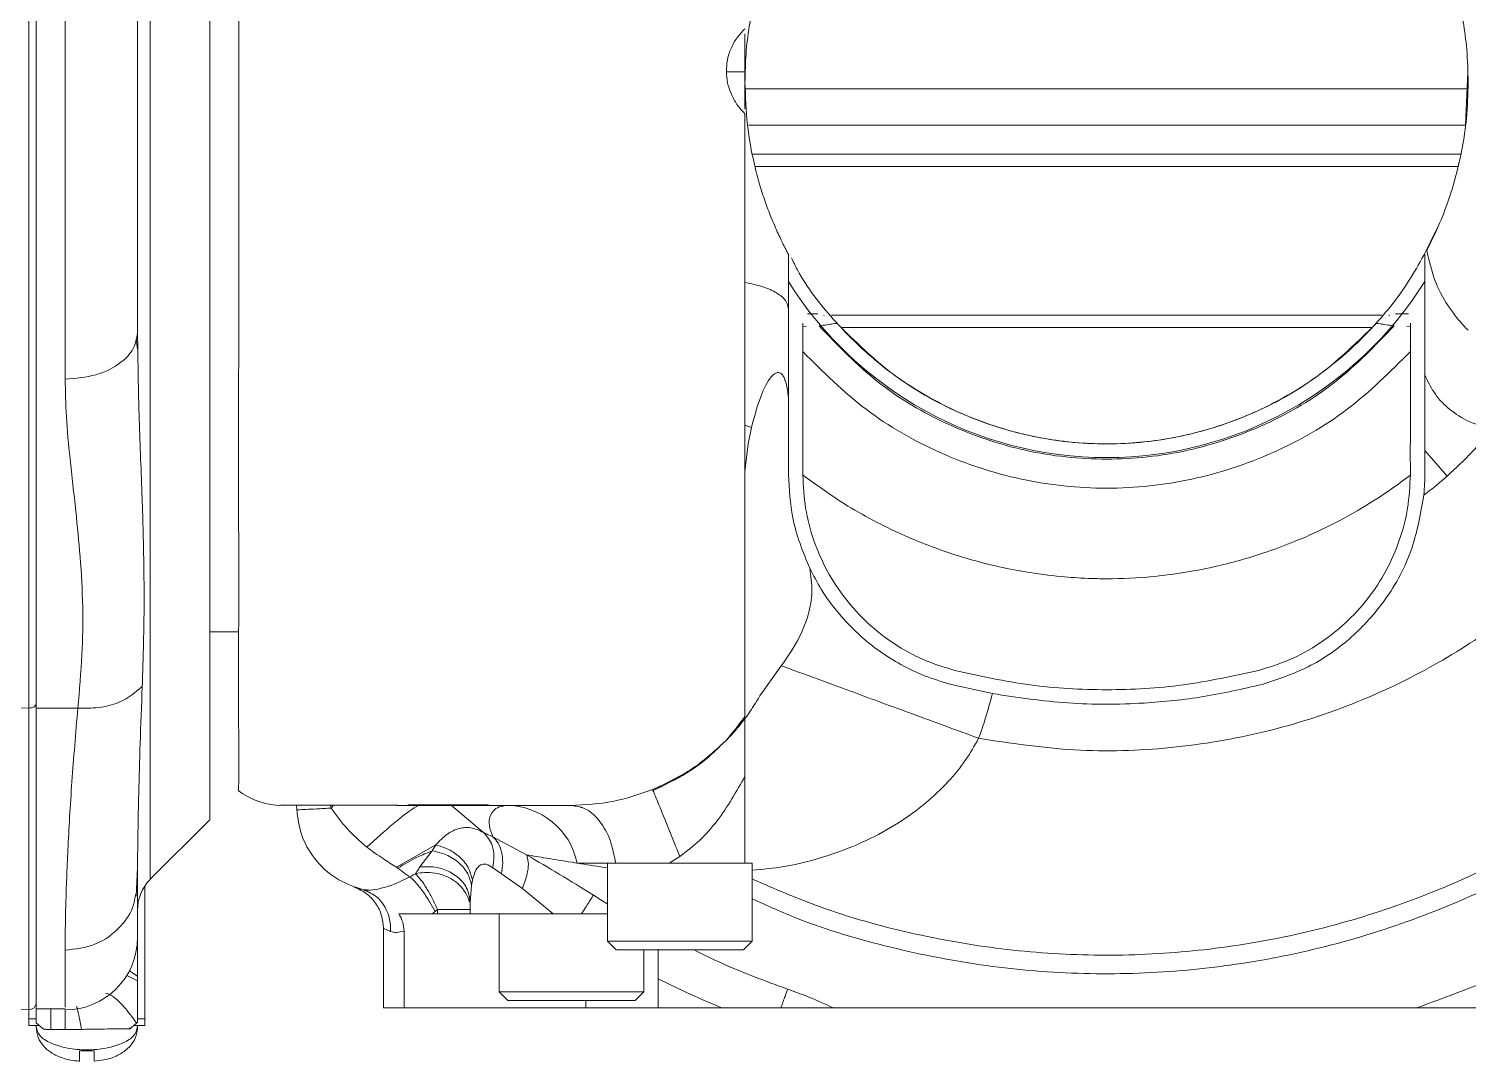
# Model space of a CAD drawing. Header units: millimetres. Extents: x 169 to 14583, y -399 to 10804.
# Drawn here: x 7046.8 to 7146.3, y 5431.8 to 5503.2 of the extents above; entities that cross this region are included whole.
import ezdxf

# ---------------------------------------------------------------- set-up
doc = ezdxf.new("R2010")
doc.units = ezdxf.units.MM
doc.header["$LTSCALE"] = 35

msp = doc.modelspace()

# ---------------------------------------------------------------- linework, layer by layer
at = {"color": 7, "linetype": 'Continuous', "lineweight": 18}
for p, q in [((7047.279, 5456.197), (7047.279, 5595.788)), ((7046.766, 5591.42), (7046.766, 5456.205)), ((7049.279, 5478.955), (7049.279, 5550.721)), ((7061.279, 5509.326), (7061.279, 5489.628)), ((7054.279, 5482.156), (7054.279, 5506.025)), ((7095.007, 5500.21), (7096.279, 5500.21)), ((7146.245, 5500.199), (7146.081, 5496.518)), ((7096.279, 5499.86), (7096.279, 5499.477)), ((7096.324, 5499.018), (7146.193, 5499.018)), ((7096.545, 5496.518), (7146.081, 5496.518)), ((7096.806, 5494.518), (7145.751, 5494.518)), ((7097.013, 5493.668), (7145.586, 5493.668)), ((7145.638, 5493.904), (7145.593, 5493.661)), ((7143.279, 5487.603), (7143.279, 5479.251)), ((7099.279, 5483.838), (7099.279, 5477.725)), ((7101.052, 5483.477), (7101.021, 5483.477)), ((7101.76, 5483.355), (7101.7, 5483.373)), ((7102.253, 5483.368), (7140.304, 5483.368)), ((7140.856, 5483.372), (7140.795, 5483.354)), ((7100.279, 5482.83), (7100.279, 5482.598)), ((7100.279, 5482.598), (7100.522, 5482.606)), ((7100.279, 5482.598), (7100.279, 5480.858)), ((7102.567, 5482.8), (7102.645, 5482.81)), ((7102.991, 5482.518), (7139.59, 5482.518)), ((7139.913, 5482.81), (7139.99, 5482.8)), ((7142.036, 5482.606), (7142.279, 5482.598)), ((7142.279, 5482.598), (7142.279, 5482.83)), ((7142.279, 5480.858), (7142.279, 5482.598)), ((7054.275, 5481.026), (7054.197, 5481.708)), ((7054.301, 5481.025), (7054.279, 5482.156)), ((7143.279, 5479.251), (7143.279, 5474.019)), ((7099.279, 5477.725), (7099.279, 5472.366)), ((7096.498, 5474.485), (7096.723, 5475.609)), ((7096.279, 5472.54), (7096.498, 5474.485)), ((7144.817, 5472.239), (7143.279, 5474.019)), ((7059.279, 5461.477), (7061.279, 5461.477)), ((7098.792, 5459.136), (7097.309, 5457.046)), ((7110.529, 5457.843), (7113.385, 5457.208)), ((7046.766, 5456.205), (7042.148, 5456.283)), ((7047.279, 5456.197), (7050.156, 5456.197)), ((7096.279, 5445.477), (7096.279, 5451.495)), ((7064.159, 5449.484), (7072.184, 5449.484)), ((7065.27, 5449.484), (7065.287, 5449.163)), ((7067.673, 5449.288), (7067.614, 5449.484)), ((7067.822, 5449.484), (7067.673, 5449.288)), ((7072.184, 5449.505), (7072.225, 5449.477)), ((7084.279, 5449.477), (7072.225, 5449.477)), ((7078.209, 5447.609), (7075.981, 5449.48)), ((7084.279, 5449.477), (7085.061, 5449.326)), ((7055.157, 5444.365), (7059.279, 5448.486)), ((7074.897, 5446.743), (7072.187, 5445.203)), ((7074.897, 5446.743), (7074.658, 5446.334)), ((7081.179, 5446.053), (7078.851, 5447.305)), ((7074.658, 5446.334), (7073.806, 5445.218)), ((7091.047, 5445.477), (7091.779, 5445.937)), ((7054.196, 5443.207), (7054.283, 5445.157)), ((7079.437, 5444.739), (7078.839, 5445.151)), ((7079.437, 5444.739), (7080.893, 5443.738)), ((7054.779, 5434.709), (7054.779, 5443.893)), ((7069.64, 5443.711), (7069.279, 5443.82)), ((7070.098, 5443.638), (7069.816, 5443.658)), ((7070.095, 5443.612), (7069.904, 5443.651)), ((7070.079, 5443.624), (7070.207, 5443.523)), ((7077.279, 5442.77), (7077.371, 5443.955)), ((7077.371, 5443.955), (7077.437, 5444.304)), ((7080.893, 5443.738), (7083.014, 5441.977)), ((7077.219, 5443.256), (7077.285, 5443.065)), ((7077.279, 5441.977), (7077.279, 5442.77)), ((7075.029, 5442.281), (7075.029, 5441.977)), ((7084.982, 5441.977), (7083.014, 5441.977)), ((7086.779, 5441.977), (7084.982, 5441.977)), ((7071.279, 5435.477), (7071.279, 5440.992)), ((7072.708, 5435.477), (7072.708, 5440.787)), ((7087.379, 5439.477), (7086.779, 5440.077)), ((7096.779, 5440.077), (7096.178, 5439.477)), ((7053.544, 5437.719), (7054.279, 5437.343)), ((7090.279, 5435.477), (7090.279, 5437.479)), ((7054.279, 5437.343), (7054.279, 5434.478)), ((7054.279, 5437.315), (7054.279, 5437.189)), ((7079.879, 5435.977), (7079.279, 5436.577)), ((7089.279, 5436.577), (7088.678, 5435.977)), ((7047.279, 5435.415), (7049.279, 5435.415)), ((7072.708, 5435.477), (7085.279, 5435.477)), ((7085.279, 5435.477), (7085.279, 5435.977)), ((7090.279, 5435.477), (7094.657, 5435.477)), ((7094.657, 5435.477), (7098.767, 5435.477)), ((7044.616, 5435.402), (7046.766, 5435.345)), ((7046.779, 5435.345), (7046.779, 5434.709)), ((7046.779, 5434.709), (7047.279, 5434.709)), ((7046.779, 5434.709), (7046.779, 5434.262)), ((7047.279, 5434.435), (7047.779, 5434)), ((7054.218, 5434.423), (7053.895, 5434.136)), ((7054.279, 5434.478), (7054.218, 5434.424)), ((7054.779, 5434.709), (7054.279, 5434.709)), ((7054.779, 5434.262), (7054.779, 5434.709)), ((7046.779, 5434.262), (7047.477, 5434.262)), ((7047.279, 5434.155), (7047.279, 5434.26)), ((7049.279, 5433.978), (7048.279, 5433.978)), ((7050.407, 5433.986), (7049.279, 5433.978)), ((7053.779, 5434.032), (7053.679, 5434.032)), ((7053.895, 5434.136), (7053.779, 5434.032)), ((7054.037, 5434.262), (7054.779, 5434.262)), ((7054.279, 5434.262), (7054.279, 5434.155)), ((7050.279, 5432.505), (7051.279, 5432.505))]:
    msp.add_line(p, q, dxfattribs=at)
at = {"color": 7, "linetype": 'Continuous', "lineweight": 18, "flags": 128}
for points in [[(7086.779, 5440.077), (7086.779, 5443.101), (7086.779, 5445.477)], [(7096.779, 5445.477), (7096.779, 5442.453), (7096.779, 5440.077)], [(7079.279, 5436.577), (7079.279, 5439.601), (7079.279, 5441.977)], [(7089.279, 5439.477), (7089.279, 5438.953), (7089.279, 5436.577)]]:
    msp.add_lwpolyline(points, dxfattribs=at)
at = {"color": 7, "linetype": 'Continuous', "lineweight": 18}
for centre, radius, start, end in [((7121.279, 5499.477), 25.95, 212.02778, 327.97222), ((7064.279, 5454.477), 5, 232.52625, 270), ((7079.779, 5444.477), 5, 11.53696, 90), ((7057.279, 5442.234), 3, 135, 180), ((7049.279, 5440.332), 5, 270, 0), ((7046.779, 5435.845), 0.5, 268.5, 0)]:
    msp.add_arc(centre, radius, start, end, dxfattribs=at)
for points, knots in [([(7055.157, 5444.471), (7055.157, 5444.444), (7055.157, 5444.352), (7055.157, 5445.192), (7055.157, 5446.951), (7055.157, 5449.664), (7055.157, 5453.215), (7055.157, 5457.561), (7055.157, 5462.624), (7055.157, 5468.317), (7055.157, 5474.543), (7055.157, 5481.196), (7055.157, 5488.162), (7055.157, 5495.321), (7055.157, 5502.552), (7055.157, 5509.73), (7055.157, 5516.732), (7055.157, 5523.44), (7055.157, 5529.736), (7055.157, 5535.519), (7055.157, 5540.669), (7055.157, 5545.174), (7055.157, 5547.507), (7055.157, 5548.673)], [0, 0, 0, 0, 0.020812, 0.069772, 0.118731, 0.16769, 0.21665, 0.265609, 0.314569, 0.363528, 0.412487, 0.461447, 0.510406, 0.559365, 0.608325, 0.657284, 0.706244, 0.755203, 0.804162, 0.853122, 0.902081, 0.951041, 1, 1, 1, 1]), ([(7059.279, 5448.56), (7059.279, 5448.529), (7059.279, 5448.276), (7059.279, 5449), (7059.279, 5450.805), (7059.279, 5453.931), (7059.279, 5458.145), (7059.279, 5463.386), (7059.279, 5469.513), (7059.279, 5476.379), (7059.279, 5483.813), (7059.279, 5491.633), (7059.279, 5499.646), (7059.279, 5507.654), (7059.279, 5515.462), (7059.279, 5522.875), (7059.279, 5529.717), (7059.279, 5535.794), (7059.279, 5541.056), (7059.279, 5543.682), (7059.279, 5544.994)], [0, 0, 0, 0, 0.007982, 0.066336, 0.12469, 0.183044, 0.241398, 0.299752, 0.358106, 0.41646, 0.474814, 0.533168, 0.591522, 0.649876, 0.70823, 0.766584, 0.824938, 0.883292, 0.941646, 1, 1, 1, 1]), ([(7099.279, 5511.351), (7099.263, 5511.324), (7099.233, 5511.269), (7098.961, 5510.75), (7098.543, 5509.895), (7098.004, 5508.644), (7097.422, 5507.041), (7096.923, 5505.221), (7096.55, 5503.324), (7096.32, 5501.426), (7096.293, 5500.134), (7096.279, 5499.477)], [0, 0, 0, 0, 0.066249, 0.130207, 0.211682, 0.307911, 0.435736, 0.58378, 0.718624, 0.856888, 1, 1, 1, 1]), ([(7143.412, 5511.102), (7143.687, 5510.549), (7144.257, 5509.404), (7144.962, 5507.562), (7145.539, 5505.634), (7145.946, 5503.68), (7146.222, 5501.641), (7146.259, 5500.243), (7146.279, 5499.477)], [0, 0, 0, 0, 0.148001, 0.306546, 0.481711, 0.64623, 0.805998, 1, 1, 1, 1]), ([(7096.279, 5503.181), (7096.082, 5502.982), (7095.712, 5502.61), (7095.291, 5501.838), (7095.028, 5501.032), (7095.003, 5500.48), (7094.991, 5500.21)], [0, 0, 0, 0, 0.3031492, 0.5680464, 0.7891856, 1, 1, 1, 1]), ([(7096.279, 5500.21), (7096.279, 5500.521), (7096.279, 5501.144), (7096.279, 5501.996), (7096.279, 5502.576), (7096.279, 5502.794), (7096.279, 5502.831)], [0, 0, 0, 0, 0.311717, 0.623434, 0.935151, 1, 1, 1, 1]), ([(7094.991, 5500.21), (7095.011, 5499.954), (7095.051, 5499.419), (7095.317, 5498.636), (7095.733, 5497.879), (7096.089, 5497.505), (7096.279, 5497.306)], [0, 0, 0, 0, 0.207809, 0.433405, 0.698674, 1, 1, 1, 1]), ([(7096.279, 5497.656), (7096.279, 5497.661), (7096.279, 5497.85), (7096.279, 5498.401), (7096.279, 5499.26), (7096.279, 5499.894), (7096.279, 5500.21)], [0, 0, 0, 0, 0.010257, 0.340172, 0.670086, 1, 1, 1, 1]), ([(7096.279, 5499.477), (7096.31, 5498.499), (7096.37, 5496.585), (7096.806, 5494.24), (7097.265, 5492.476), (7097.653, 5491.267), (7098.016, 5490.305), (7098.324, 5489.566), (7098.635, 5488.869), (7098.965, 5488.196), (7099.234, 5487.684), (7099.263, 5487.63), (7099.279, 5487.603)], [0, 0, 0, 0, 0.2130523, 0.4167355, 0.5181667, 0.61004, 0.6933619, 0.7436089, 0.789454, 0.8707083, 0.9341961, 1, 1, 1, 1]), ([(7146.279, 5499.477), (7146.255, 5498.641), (7146.211, 5497.123), (7145.91, 5495.085), (7145.504, 5493.205), (7144.962, 5491.393), (7144.257, 5489.552), (7143.685, 5488.402), (7143.412, 5487.852)], [0, 0, 0, 0, 0.211789, 0.384552, 0.518284, 0.692327, 0.852886, 1, 1, 1, 1]), ([(7096.279, 5497.306), (7096.279, 5495.559), (7096.279, 5492.071), (7096.279, 5486.934), (7096.279, 5481.961), (7096.279, 5477.229), (7096.279, 5472.833), (7096.279, 5468.84), (7096.279, 5465.28), (7096.279, 5462.208), (7096.279, 5459.663), (7096.279, 5457.676), (7096.279, 5456.255), (7096.279, 5455.841), (7096.279, 5455.633)], [0, 0, 0, 0, 0.08309, 0.166024, 0.250014, 0.333986, 0.416912, 0.500001, 0.583076, 0.666005, 0.749996, 0.833982, 0.916913, 1, 1, 1, 1]), ([(7061.279, 5489.628), (7061.278, 5487.499), (7061.278, 5483.242), (7061.273, 5476.956), (7061.271, 5472.695), (7061.273, 5470.195), (7061.274, 5469.428), (7061.275, 5468.672), (7061.276, 5467.928), (7061.277, 5467.196), (7061.279, 5466.666), (7061.279, 5466.222), (7061.279, 5465.764), (7061.278, 5464.768), (7061.277, 5463.265), (7061.275, 5461.609), (7061.274, 5460.166), (7061.274, 5459.042), (7061.273, 5457.024), (7061.274, 5455.443), (7061.276, 5454.227), (7061.276, 5453.866), (7061.277, 5453.522), (7061.277, 5453.196), (7061.278, 5452.888), (7061.279, 5452.626), (7061.279, 5452.344), (7061.278, 5451.994), (7061.277, 5451.539), (7061.276, 5451.139), (7061.275, 5450.849), (7061.274, 5450.665), (7061.274, 5450.562), (7061.273, 5450.468), (7061.274, 5450.532), (7061.274, 5450.563)], [0, 0, 0, 0, 0.097976, 0.195945, 0.305651, 0.32003, 0.334408, 0.348787, 0.363166, 0.377545, 0.391925, 0.394965, 0.404463, 0.419883, 0.456872, 0.501281, 0.533236, 0.562141, 0.587998, 0.697703, 0.712083, 0.726462, 0.740842, 0.755222, 0.769601, 0.783981, 0.794171, 0.813907, 0.843188, 0.882012, 0.9097, 0.93527, 0.958723, 0.980059, 1, 1, 1, 1]), ([(7144.254, 5489.634), (7143.644, 5488.377), (7142.422, 5485.854), (7139.803, 5482.531), (7136.708, 5479.65), (7133.155, 5477.349), (7129.274, 5475.662), (7125.161, 5474.665), (7120.941, 5474.358), (7116.73, 5474.779), (7112.644, 5475.886), (7108.813, 5477.678), (7105.314, 5480.069), (7102.331, 5483.05), (7100.366, 5485.518), (7099.625, 5487.064), (7099.491, 5487.343)], [0, 0, 0, 0, 0.07509, 0.150776, 0.226462, 0.302153, 0.377844, 0.453523, 0.529202, 0.604896, 0.680591, 0.75627, 0.83195, 0.907639, 0.983329, 1, 1, 1, 1]), ([(7099.279, 5483.838), (7099.279, 5484.531), (7099.279, 5485.77), (7099.279, 5487.043), (7099.279, 5487.603)], [0, 0, 0, 0, 0.559987, 1, 1, 1, 1]), ([(7143.412, 5487.852), (7143.578, 5487.15), (7143.946, 5485.599), (7144.978, 5483.811), (7146.024, 5482.563), (7146.189, 5482.416), (7146.279, 5482.336)], [0, 0, 0, 0, 0.177638, 0.392714, 0.66933, 1, 1, 1, 1]), ([(7101.31, 5483.464), (7101.21, 5483.464), (7101.065, 5483.464), (7100.704, 5483.464), (7100.591, 5483.464)], [0, 0, 0, 0, 0.686563, 1, 1, 1, 1]), ([(7142.009, 5483.464), (7141.88, 5483.464), (7141.501, 5483.464), (7141.348, 5483.464), (7141.247, 5483.464)], [0, 0, 0, 0, 0.341397, 1, 1, 1, 1]), ([(7142.144, 5483.477), (7141.914, 5483.477), (7141.567, 5483.477), (7141.508, 5483.477), (7141.488, 5483.477)], [0, 0, 0, 0, 0.662947, 1, 1, 1, 1]), ([(7101.399, 5482.633), (7101.776, 5482.688), (7102.41, 5482.78), (7102.522, 5482.794), (7102.567, 5482.8)], [0, 0, 0, 0, 0.594161, 1, 1, 1, 1]), ([(7139.99, 5482.8), (7140.036, 5482.794), (7140.148, 5482.78), (7140.781, 5482.688), (7141.158, 5482.633)], [0, 0, 0, 0, 0.405867, 1, 1, 1, 1]), ([(7049.279, 5478.955), (7050.012, 5479.015), (7051.48, 5479.136), (7053.123, 5479.993), (7054.104, 5481.048), (7054.22, 5481.787), (7054.279, 5482.156)], [0, 0, 0, 0, 0.279619, 0.559238, 0.779619, 1, 1, 1, 1]), ([(7054.608, 5457.696), (7054.654, 5459.087), (7054.746, 5461.819), (7054.735, 5466.301), (7054.6, 5471.173), (7054.378, 5476.111), (7054.324, 5479.521), (7054.301, 5481.025)], [0, 0, 0, 0, 0.2013351, 0.3954257, 0.6015659, 0.8242671, 1, 1, 1, 1]), ([(7100.279, 5480.858), (7100.279, 5480.42), (7100.279, 5479.446), (7100.279, 5477.411), (7100.279, 5474.994), (7100.279, 5473.239), (7100.279, 5472.366)], [0, 0, 0, 0, 0.20453, 0.453985, 0.728536, 1, 1, 1, 1]), ([(7142.279, 5472.366), (7142.277, 5473.239), (7142.275, 5474.216), (7142.283, 5475.917), (7142.277, 5477.5), (7142.279, 5479.446), (7142.279, 5480.42), (7142.279, 5480.858)], [0, 0, 0, 0, 0.271409, 0.303781, 0.546084, 0.795501, 1, 1, 1, 1]), ([(7096.723, 5475.609), (7096.94, 5476.41), (7097.301, 5477.737), (7097.995, 5479.142), (7098.512, 5479.449), (7098.744, 5479.378), (7098.894, 5479.232), (7099.024, 5478.988), (7099.185, 5478.503), (7099.24, 5478.051), (7099.279, 5477.725)], [0, 0, 0, 0, 0.393791, 0.652418, 0.739089, 0.776285, 0.812466, 0.849257, 0.891738, 1, 1, 1, 1]), ([(7147.857, 5475.491), (7147.271, 5475.675), (7146.179, 5476.017), (7144.827, 5476.933), (7143.845, 5478.023), (7143.468, 5478.841), (7143.279, 5479.251)], [0, 0, 0, 0, 0.279904, 0.521097, 0.760416, 1, 1, 1, 1]), ([(7050.156, 5456.197), (7050.265, 5457.437), (7050.471, 5459.77), (7050.531, 5463.267), (7050.346, 5466.574), (7050.009, 5469.994), (7049.63, 5473.223), (7049.342, 5476.263), (7049.299, 5478.094), (7049.279, 5478.955)], [0, 0, 0, 0, 0.1635796, 0.3077055, 0.459955, 0.5990461, 0.75907, 0.8866728, 1, 1, 1, 1]), ([(7096.723, 5475.609), (7096.642, 5475.639), (7096.496, 5475.692), (7096.345, 5475.738), (7096.279, 5475.758)], [0, 0, 0, 0, 0.559988, 1, 1, 1, 1]), ([(7144.817, 5472.239), (7145.414, 5472.788), (7146.51, 5473.796), (7147.436, 5474.961), (7147.857, 5475.491)], [0, 0, 0, 0, 0.545076, 1, 1, 1, 1]), ([(7143.279, 5474.019), (7143.279, 5473.709), (7143.279, 5473.16), (7143.279, 5472.607), (7143.279, 5472.366)], [0, 0, 0, 0, 0.565412, 1, 1, 1, 1]), ([(7099.279, 5472.366), (7099.337, 5471.343), (7099.472, 5468.973), (7100.288, 5467.003), (7100.752, 5465.884)], [0, 0, 0, 0, 0.43163, 1, 1, 1, 1]), ([(7100.279, 5472.366), (7100.279, 5472.358), (7100.279, 5472.344), (7100.279, 5472.33), (7100.279, 5472.324)], [0, 0, 0, 0, 0.559955, 1, 1, 1, 1]), ([(7100.279, 5472.324), (7101.147, 5471.691), (7103.235, 5470.17), (7106.571, 5468.394), (7109.587, 5467.185), (7111.843, 5466.474), (7113.67, 5465.999), (7115.788, 5465.576), (7117.925, 5465.296), (7119.8, 5465.172), (7121.925, 5465.13), (7124.935, 5465.277), (7128.66, 5465.886), (7131.9, 5466.813), (7134.369, 5467.737), (7136.564, 5468.718), (7138.813, 5469.936), (7140.761, 5471.185), (7141.85, 5472.002), (7142.279, 5472.324)], [0, 0, 0, 0, 0.071302, 0.171475, 0.249955, 0.28685, 0.328561, 0.375264, 0.430213, 0.471612, 0.500007, 0.571309, 0.671482, 0.749962, 0.794734, 0.846492, 0.909588, 0.964392, 1, 1, 1, 1]), ([(7100.279, 5472.324), (7100.317, 5471.557), (7100.393, 5470.022), (7100.989, 5467.785), (7101.908, 5465.669), (7103.175, 5463.739), (7104.733, 5462.034), (7106.556, 5460.62), (7108.577, 5459.49), (7110.045, 5459.037), (7110.779, 5458.811)], [0, 0, 0, 0, 0.125026, 0.250094, 0.375055, 0.500004, 0.624927, 0.749971, 0.875027, 1, 1, 1, 1]), ([(7131.779, 5458.811), (7132.513, 5459.037), (7133.981, 5459.49), (7136.002, 5460.62), (7137.824, 5462.034), (7139.382, 5463.738), (7140.649, 5465.669), (7141.568, 5467.786), (7142.164, 5470.022), (7142.24, 5471.557), (7142.279, 5472.324)], [0, 0, 0, 0, 0.125026, 0.250094, 0.375055, 0.500004, 0.624927, 0.749971, 0.875027, 1, 1, 1, 1]), ([(7142.279, 5472.324), (7142.279, 5472.332), (7142.279, 5472.346), (7142.279, 5472.36), (7142.279, 5472.366)], [0, 0, 0, 0, 0.560045, 1, 1, 1, 1]), ([(7143.21, 5470.928), (7143.232, 5471.2), (7143.272, 5471.679), (7143.276, 5472.159), (7143.279, 5472.366)], [0, 0, 0, 0, 0.56738, 1, 1, 1, 1]), ([(7143.21, 5470.928), (7143.515, 5471.167), (7144.06, 5471.592), (7144.586, 5472.041), (7144.817, 5472.239)], [0, 0, 0, 0, 0.559996, 1, 1, 1, 1]), ([(7132.029, 5457.843), (7133.114, 5458.201), (7135.285, 5458.917), (7138.13, 5460.89), (7140.599, 5463.553), (7142.51, 5466.945), (7142.976, 5469.601), (7143.21, 5470.928)], [0, 0, 0, 0, 0.186736, 0.373472, 0.560208, 0.780104, 1, 1, 1, 1]), ([(7112.433, 5454.116), (7114.635, 5453.781), (7119.03, 5453.113), (7125.717, 5453.326), (7132.301, 5454.427), (7138.408, 5456.4), (7143.951, 5459.061), (7148.684, 5462.127), (7151.689, 5464.625), (7153.263, 5466.113), (7153.747, 5466.584), (7154.224, 5467.063), (7154.695, 5467.549), (7155.161, 5468.043), (7155.465, 5468.378), (7155.617, 5468.545)], [0, 0, 0, 0, 0.1402172, 0.2798733, 0.419679, 0.5600336, 0.6829817, 0.8064457, 0.9146489, 0.9288337, 0.9430303, 0.9572416, 0.9714707, 0.9857205, 1, 1, 1, 1]), ([(7100.752, 5465.884), (7100.83, 5465.346), (7100.988, 5464.261), (7100.663, 5462.437), (7099.852, 5460.639), (7099.169, 5459.671), (7098.792, 5459.136)], [0, 0, 0, 0, 0.199408, 0.402049, 0.669948, 1, 1, 1, 1]), ([(7100.752, 5465.884), (7101.011, 5465.385), (7101.593, 5464.269), (7102.74, 5462.708), (7104.108, 5461.279), (7105.592, 5460.1), (7107.037, 5459.196), (7108.676, 5458.399), (7109.906, 5458.029), (7110.529, 5457.843)], [0, 0, 0, 0, 0.137663, 0.308625, 0.49886, 0.621937, 0.74586, 0.87145, 1, 1, 1, 1]), ([(7096.779, 5444.375), (7098.352, 5443.697), (7101.891, 5442.174), (7107.679, 5440.568), (7114.001, 5439.442), (7120.414, 5439.012), (7126.835, 5439.261), (7133.193, 5440.191), (7139.417, 5441.79), (7145.436, 5444.041), (7151.184, 5446.915), (7156.585, 5450.392), (7161.623, 5454.39), (7164.588, 5457.477), (7166.071, 5459.02)], [0, 0, 0, 0, 0.067847, 0.152588, 0.237329, 0.32207, 0.406812, 0.491553, 0.576294, 0.661035, 0.745776, 0.830518, 0.915259, 1, 1, 1, 1]), ([(7096.779, 5443.014), (7097.817, 5442.544), (7100.905, 5441.148), (7106.339, 5439.57), (7112.964, 5438.268), (7119.704, 5437.733), (7126.458, 5437.929), (7133.152, 5438.864), (7139.703, 5440.524), (7146.034, 5442.89), (7152.07, 5445.932), (7157.727, 5449.624), (7162.988, 5453.877), (7166.063, 5457.164), (7167.601, 5458.808)], [0, 0, 0, 0, 0.044022, 0.130929, 0.217836, 0.304743, 0.391651, 0.478558, 0.565465, 0.652372, 0.739279, 0.826186, 0.913093, 1, 1, 1, 1]), ([(7110.779, 5458.811), (7112.511, 5458.43), (7115.97, 5457.669), (7121.28, 5457.381), (7126.589, 5457.67), (7130.047, 5458.43), (7131.779, 5458.811)], [0, 0, 0, 0, 0.250534, 0.500053, 0.749546, 1, 1, 1, 1]), ([(7050.156, 5456.197), (7050.635, 5456.195), (7051.63, 5456.193), (7053.336, 5456.61), (7054.123, 5457.282), (7054.608, 5457.696)], [0, 0, 0, 0, 0.2629582, 0.5463765, 1, 1, 1, 1]), ([(7054.279, 5444.108), (7054.282, 5444.932), (7054.29, 5446.585), (7054.357, 5449.974), (7054.458, 5453.673), (7054.558, 5456.352), (7054.608, 5457.696)], [0, 0, 0, 0, 0.27751, 0.55686, 0.777796, 1, 1, 1, 1]), ([(7113.385, 5457.208), (7115.121, 5456.946), (7118.595, 5456.423), (7123.498, 5456.46), (7127.994, 5456.918), (7130.684, 5457.535), (7132.029, 5457.843)], [0, 0, 0, 0, 0.279971, 0.559941, 0.779971, 1, 1, 1, 1]), ([(7096.279, 5455.477), (7096.334, 5455.54), (7096.441, 5455.662), (7097.025, 5456.594), (7097.309, 5457.046)], [0, 0, 0, 0, 0.5154828, 1, 1, 1, 1]), ([(7113.385, 5457.208), (7113.229, 5456.624), (7112.952, 5455.581), (7112.591, 5454.563), (7112.433, 5454.116)], [0, 0, 0, 0, 0.559957, 1, 1, 1, 1]), ([(7046.766, 5456.205), (7046.766, 5454.125), (7046.766, 5449.964), (7046.766, 5444.843), (7046.766, 5440.696), (7046.766, 5437.634), (7046.766, 5435.883), (7046.766, 5435.156), (7046.766, 5435.358), (7046.766, 5435.364)], [0, 0, 0, 0, 0.165771, 0.331542, 0.497312, 0.663083, 0.828854, 0.994625, 1, 1, 1, 1]), ([(7047.279, 5435.524), (7047.279, 5435.585), (7047.279, 5435.752), (7047.279, 5437.024), (7047.279, 5439.232), (7047.279, 5442.326), (7047.279, 5446.211), (7047.279, 5450.791), (7047.279, 5454.392), (7047.279, 5456.197)], [0, 0, 0, 0, 0.087984, 0.2396916, 0.3919813, 0.5442758, 0.6959914, 0.8477066, 1, 1, 1, 1]), ([(7049.279, 5439.464), (7049.281, 5439.954), (7049.285, 5440.919), (7049.322, 5442.616), (7049.381, 5444.432), (7049.498, 5447.138), (7049.71, 5450.902), (7050.01, 5454.468), (7050.156, 5456.197)], [0, 0, 0, 0, 0.131619, 0.259004, 0.382159, 0.501093, 0.75818, 1, 1, 1, 1]), ([(7096.279, 5455.633), (7096.038, 5455.308), (7095.595, 5454.709), (7095.155, 5454.187), (7094.963, 5453.96), (7095.005, 5454), (7095.013, 5454.007)], [0, 0, 0, 0, 0.369047, 0.67793, 0.937914, 1, 1, 1, 1]), ([(7095.072, 5454.061), (7095.121, 5454.112), (7095.225, 5454.22), (7095.604, 5454.628), (7096, 5455.126), (7096.279, 5455.477)], [0, 0, 0, 0, 0.209323, 0.442422, 1, 1, 1, 1]), ([(7096.279, 5451.495), (7096.279, 5452.109), (7096.279, 5452.963), (7096.279, 5453.966), (7096.279, 5454.526), (7096.279, 5454.959), (7096.279, 5455.388), (7096.279, 5455.441), (7096.279, 5455.477)], [0, 0, 0, 0, 0.318566, 0.443303, 0.556822, 0.662341, 0.767619, 1, 1, 1, 1]), ([(7094.845, 5453.87), (7094.623, 5453.638), (7093.893, 5452.873), (7092.256, 5451.621), (7090.695, 5450.867), (7089.885, 5450.476)], [0, 0, 0, 0, 0.172979, 0.570695, 1, 1, 1, 1]), ([(7112.433, 5454.116), (7112.146, 5453.607), (7111.543, 5452.535), (7110.302, 5451.035), (7108.747, 5449.563), (7106.842, 5448.187), (7104.573, 5446.948), (7101.925, 5445.923), (7099.277, 5445.221), (7097.519, 5445.061), (7096.779, 5444.993)], [0, 0, 0, 0, 0.08847, 0.186579, 0.296002, 0.418328, 0.553321, 0.705468, 0.876049, 1, 1, 1, 1]), ([(7089.904, 5450.572), (7090.424, 5450.803), (7091.227, 5451.16), (7092.106, 5451.669), (7092.473, 5451.92), (7092.6, 5452.007)], [0, 0, 0, 0, 0.546115, 0.84251, 1, 1, 1, 1]), ([(7096.279, 5451.495), (7095.689, 5450.44), (7094.815, 5448.876), (7093.197, 5447.037), (7092.245, 5446.298), (7091.779, 5445.937)], [0, 0, 0, 0, 0.514352, 0.762304, 1, 1, 1, 1]), ([(7091.779, 5445.937), (7091.515, 5446.587), (7090.966, 5447.947), (7090.336, 5449.502), (7089.966, 5450.417), (7089.924, 5450.521), (7089.904, 5450.572)], [0, 0, 0, 0, 0.267801, 0.559315, 0.787663, 1, 1, 1, 1]), ([(7073.714, 5449.477), (7073.668, 5449.454), (7073.238, 5449.237), (7072.011, 5448.281), (7070.746, 5447.143), (7070.128, 5446.587)], [0, 0, 0, 0, 0.056837, 0.538582, 1, 1, 1, 1]), ([(7072.963, 5449.522), (7073.322, 5449.522), (7074.599, 5449.522), (7076.178, 5449.523), (7077.737, 5449.525), (7078.277, 5449.525), (7078.549, 5449.526)], [0, 0, 0, 0, 0.113883, 0.405828, 0.701571, 1, 1, 1, 1]), ([(7079.579, 5449.427), (7079.526, 5449.422), (7079.267, 5449.395), (7078.956, 5449.198), (7078.635, 5448.78), (7078.525, 5448.14), (7078.748, 5447.569), (7078.851, 5447.305)], [0, 0, 0, 0, 0.053689, 0.260079, 0.45639, 0.748884, 1, 1, 1, 1]), ([(7067.673, 5449.288), (7067.327, 5449.27), (7066.627, 5449.233), (7065.87, 5449.194), (7065.376, 5449.168), (7065.316, 5449.165), (7065.287, 5449.163)], [0, 0, 0, 0, 0.249827, 0.505322, 0.758024, 1, 1, 1, 1]), ([(7065.287, 5449.163), (7065.364, 5448.594), (7065.528, 5447.395), (7066.466, 5445.736), (7067.914, 5444.338), (7069.182, 5443.885), (7069.816, 5443.658)], [0, 0, 0, 0, 0.225038, 0.473948, 0.736872, 1, 1, 1, 1]), ([(7070.128, 5446.587), (7069.648, 5447.008), (7068.717, 5447.826), (7068.014, 5448.81), (7067.673, 5449.288)], [0, 0, 0, 0, 0.514462, 1, 1, 1, 1]), ([(7078.209, 5447.609), (7077.907, 5447.742), (7077.46, 5447.938), (7076.909, 5447.953), (7076.364, 5447.866), (7075.672, 5447.536), (7075.16, 5447.013), (7074.897, 5446.743)], [0, 0, 0, 0, 0.244625, 0.360493, 0.471012, 0.727742, 1, 1, 1, 1]), ([(7078.851, 5447.305), (7078.727, 5447.357), (7078.5, 5447.454), (7078.3, 5447.56), (7078.209, 5447.609)], [0, 0, 0, 0, 0.54356, 1, 1, 1, 1]), ([(7078.839, 5445.151), (7078.88, 5445.417), (7078.964, 5445.963), (7078.821, 5446.89), (7078.442, 5447.337), (7078.209, 5447.609)], [0, 0, 0, 0, 0.2692844, 0.5537211, 1, 1, 1, 1]), ([(7070.128, 5446.587), (7070.508, 5446.313), (7071.217, 5445.803), (7071.88, 5445.393), (7072.187, 5445.203)], [0, 0, 0, 0, 0.536147, 1, 1, 1, 1]), ([(7077.437, 5444.304), (7077.359, 5444.604), (7077.199, 5445.224), (7076.534, 5445.978), (7075.733, 5446.505), (7075.171, 5446.665), (7074.897, 5446.743)], [0, 0, 0, 0, 0.27073, 0.558627, 0.784765, 1, 1, 1, 1]), ([(7078.851, 5447.305), (7078.982, 5447.17), (7079.25, 5446.894), (7079.479, 5446.263), (7079.562, 5445.527), (7079.478, 5444.999), (7079.437, 5444.739)], [0, 0, 0, 0, 0.245188, 0.5, 0.754812, 1, 1, 1, 1]), ([(7072.28, 5445.136), (7072.722, 5445.403), (7073.511, 5445.878), (7074.307, 5446.194), (7074.658, 5446.334)], [0, 0, 0, 0, 0.559412, 1, 1, 1, 1]), ([(7074.658, 5446.334), (7074.988, 5446.259), (7075.67, 5446.104), (7076.54, 5445.534), (7077.172, 5444.787), (7077.306, 5444.227), (7077.371, 5443.955)], [0, 0, 0, 0, 0.242289, 0.500001, 0.757712, 1, 1, 1, 1]), ([(7078.839, 5445.151), (7078.685, 5445.256), (7078.384, 5445.46), (7077.966, 5445.402), (7077.632, 5444.997), (7077.507, 5444.552), (7077.437, 5444.304)], [0, 0, 0, 0, 0.22523, 0.437102, 0.686303, 1, 1, 1, 1]), ([(7081.179, 5446.053), (7081.228, 5445.9), (7081.327, 5445.592), (7081.277, 5444.805), (7081.037, 5444.138), (7080.893, 5443.738)], [0, 0, 0, 0, 0.2823288, 0.5696066, 1, 1, 1, 1]), ([(7085.798, 5443.268), (7085.015, 5443.756), (7083.442, 5444.736), (7081.936, 5445.613), (7081.179, 5446.053)], [0, 0, 0, 0, 0.497485, 1, 1, 1, 1]), ([(7086.779, 5445.15), (7086.526, 5445.19), (7085.659, 5445.326), (7084.211, 5445.558), (7082.51, 5445.835), (7081.614, 5445.982), (7081.179, 5446.053)], [0, 0, 0, 0, 0.111794, 0.384565, 0.70136, 1, 1, 1, 1]), ([(7087.341, 5445.477), (7086.949, 5445.477), (7086.166, 5445.477), (7085.32, 5445.477), (7084.824, 5445.477), (7084.619, 5445.477), (7084.678, 5445.477), (7084.678, 5445.477)], [0, 0, 0, 0, 0.249978, 0.499955, 0.749933, 0.99991, 1, 1, 1, 1]), ([(7087.341, 5445.477), (7087.877, 5445.477), (7089.003, 5445.477), (7090.344, 5445.477), (7091.047, 5445.477)], [0, 0, 0, 0, 0.476341, 1, 1, 1, 1]), ([(7096.279, 5445.477), (7095.9, 5445.477), (7095.148, 5445.477), (7093.837, 5445.477), (7092.456, 5445.477), (7091.518, 5445.477), (7091.047, 5445.477)], [0, 0, 0, 0, 0.251204, 0.499966, 0.748744, 1, 1, 1, 1]), ([(7096.779, 5445.477), (7096.751, 5445.477), (7096.703, 5445.477), (7096.408, 5445.477), (7096.279, 5445.477)], [0, 0, 0, 0, 0.559749, 1, 1, 1, 1]), ([(7073.107, 5444.536), (7072.726, 5444.346), (7072.043, 5444.003), (7071.108, 5443.722), (7070.462, 5443.597), (7070.186, 5443.628), (7070.098, 5443.638)], [0, 0, 0, 0, 0.335397, 0.602324, 0.873457, 1, 1, 1, 1]), ([(7072.187, 5445.203), (7072.205, 5445.191), (7072.237, 5445.17), (7072.267, 5445.147), (7072.28, 5445.136)], [0, 0, 0, 0, 0.557778, 1, 1, 1, 1]), ([(7072.28, 5445.136), (7072.446, 5445.008), (7072.741, 5444.778), (7072.995, 5444.61), (7073.107, 5444.536)], [0, 0, 0, 0, 0.559029, 1, 1, 1, 1]), ([(7073.503, 5444.752), (7073.429, 5444.713), (7073.295, 5444.644), (7073.164, 5444.569), (7073.107, 5444.536)], [0, 0, 0, 0, 0.5573859, 1, 1, 1, 1]), ([(7073.107, 5444.536), (7073.256, 5444.399), (7073.562, 5444.117), (7074.053, 5443.473), (7074.496, 5442.792), (7074.735, 5442.351), (7074.851, 5442.135)], [0, 0, 0, 0, 0.274902, 0.561249, 0.785098, 1, 1, 1, 1]), ([(7073.806, 5445.218), (7073.749, 5445.13), (7073.648, 5444.974), (7073.547, 5444.819), (7073.503, 5444.752)], [0, 0, 0, 0, 0.5627236, 1, 1, 1, 1]), ([(7077.214, 5442.799), (7077.213, 5442.806), (7077.187, 5443.021), (7077.004, 5443.384), (7076.643, 5443.894), (7076.111, 5444.345), (7075.478, 5444.653), (7074.8, 5444.817), (7074.16, 5444.866), (7073.71, 5444.788), (7073.503, 5444.752)], [0, 0, 0, 0, 0.005539, 0.156009, 0.276882, 0.437352, 0.610519, 0.718633, 0.870399, 1, 1, 1, 1]), ([(7073.503, 5444.752), (7073.626, 5444.618), (7073.863, 5444.359), (7074.266, 5443.758), (7074.664, 5443.058), (7074.905, 5442.544), (7075.029, 5442.281)], [0, 0, 0, 0, 0.258795, 0.499997, 0.74489, 1, 1, 1, 1]), ([(7073.806, 5445.218), (7074.108, 5445.235), (7074.74, 5445.272), (7075.686, 5445.01), (7076.546, 5444.476), (7077.162, 5443.688), (7077.241, 5443.066), (7077.279, 5442.77)], [0, 0, 0, 0, 0.174681, 0.365755, 0.564348, 0.792507, 1, 1, 1, 1]), ([(7054.279, 5444.108), (7054.279, 5443.647), (7054.279, 5442.725), (7054.279, 5442.237), (7054.279, 5442.278), (7054.279, 5442.287)], [0, 0, 0, 0, 0.440343, 0.8807, 1, 1, 1, 1]), ([(7054.279, 5440.355), (7054.279, 5440.351), (7054.279, 5440.334), (7054.279, 5440.421), (7054.279, 5440.61), (7054.279, 5440.941), (7054.279, 5441.499), (7054.279, 5442.306), (7054.279, 5443.217), (7054.279, 5443.857), (7054.279, 5444.108)], [0, 0, 0, 0, 0.034065, 0.156574, 0.265001, 0.396798, 0.548874, 0.734552, 0.895821, 1, 1, 1, 1]), ([(7069.279, 5443.82), (7069.557, 5443.693), (7070.125, 5443.434), (7070.773, 5442.737), (7071.201, 5441.898), (7071.253, 5441.288), (7071.279, 5440.992)], [0, 0, 0, 0, 0.2475467, 0.5048413, 0.7595387, 1, 1, 1, 1]), ([(7069.769, 5443.679), (7069.724, 5443.688), (7069.312, 5443.772), (7069.295, 5443.797), (7069.279, 5443.82)], [0, 0, 0, 0, 0.108683, 1, 1, 1, 1]), ([(7069.816, 5443.658), (7070.126, 5443.539), (7070.765, 5443.295), (7071.408, 5442.509), (7071.759, 5441.621), (7071.775, 5441.034), (7071.783, 5440.749)], [0, 0, 0, 0, 0.272959, 0.561893, 0.78723, 1, 1, 1, 1]), ([(7049.279, 5439.464), (7049.989, 5439.546), (7051.466, 5439.715), (7053.122, 5440.977), (7054.002, 5442.286), (7054.105, 5443.071), (7054.136, 5443.309)], [0, 0, 0, 0, 0.304269, 0.633202, 0.889112, 1, 1, 1, 1]), ([(7086.779, 5442.662), (7086.763, 5442.671), (7086.432, 5442.867), (7086.107, 5443.073), (7085.798, 5443.268)], [0, 0, 0, 0, 0.048802, 1, 1, 1, 1]), ([(7072.708, 5440.787), (7072.692, 5440.996), (7072.661, 5441.418), (7072.455, 5441.789), (7072.351, 5441.977)], [0, 0, 0, 0, 0.493567, 1, 1, 1, 1]), ([(7074.672, 5441.977), (7074.208, 5441.977), (7073.366, 5441.977), (7072.665, 5441.977), (7072.351, 5441.977)], [0, 0, 0, 0, 0.552289, 1, 1, 1, 1]), ([(7074.851, 5442.135), (7074.818, 5442.105), (7074.758, 5442.053), (7074.698, 5442), (7074.672, 5441.977)], [0, 0, 0, 0, 0.559999, 1, 1, 1, 1]), ([(7074.672, 5441.977), (7074.738, 5441.977), (7074.856, 5441.977), (7074.976, 5441.977), (7075.029, 5441.977)], [0, 0, 0, 0, 0.559993, 1, 1, 1, 1]), ([(7075.029, 5442.281), (7074.995, 5442.255), (7074.934, 5442.208), (7074.877, 5442.157), (7074.851, 5442.135)], [0, 0, 0, 0, 0.555433, 1, 1, 1, 1]), ([(7075.029, 5441.977), (7075.376, 5441.977), (7076.072, 5441.977), (7076.786, 5441.977), (7077.205, 5441.977), (7077.254, 5441.977), (7077.279, 5441.977)], [0, 0, 0, 0, 0.279733, 0.559464, 0.779732, 1, 1, 1, 1]), ([(7083.014, 5441.977), (7082.231, 5441.977), (7080.665, 5441.977), (7078.803, 5441.977), (7077.524, 5441.977), (7077.361, 5441.977), (7077.279, 5441.977)], [0, 0, 0, 0, 0.249993, 0.499996, 0.749954, 1, 1, 1, 1]), ([(7054.279, 5441.298), (7054.279, 5441.282), (7054.279, 5441.226), (7054.279, 5441.182), (7054.279, 5441.151)], [0, 0, 0, 0, 0.282823, 1, 1, 1, 1]), ([(7054.279, 5440.801), (7054.279, 5440.734), (7054.279, 5440.632), (7054.279, 5440.639), (7054.279, 5440.641)], [0, 0, 0, 0, 0.653756, 1, 1, 1, 1]), ([(7071.279, 5440.992), (7071.301, 5440.977), (7071.345, 5440.948), (7071.636, 5440.815), (7071.783, 5440.749)], [0, 0, 0, 0, 0.495686, 1, 1, 1, 1]), ([(7071.783, 5440.749), (7071.911, 5440.715), (7072.167, 5440.648), (7072.528, 5440.741), (7072.708, 5440.787)], [0, 0, 0, 0, 0.4999565, 1, 1, 1, 1]), ([(7049.279, 5435.523), (7049.279, 5435.65), (7049.279, 5435.911), (7049.279, 5437.292), (7049.279, 5438.74), (7049.279, 5439.464)], [0, 0, 0, 0, 0.322016, 0.661008, 1, 1, 1, 1]), ([(7054.279, 5440.332), (7054.279, 5440.029), (7054.279, 5439.427), (7054.279, 5438.475), (7054.279, 5437.933), (7054.279, 5437.662)], [0, 0, 0, 0, 0.335135, 0.666628, 1, 1, 1, 1]), ([(7096.779, 5440.077), (7096.703, 5440.077), (7096.553, 5440.077), (7095.397, 5440.077), (7093.744, 5440.077), (7091.779, 5440.077), (7089.813, 5440.077), (7088.16, 5440.077), (7087.004, 5440.077), (7086.854, 5440.077), (7086.779, 5440.077)], [0, 0, 0, 0, 0.125, 0.25, 0.375, 0.5, 0.625, 0.75, 0.875, 1, 1, 1, 1]), ([(7096.178, 5439.477), (7096.112, 5439.477), (7095.979, 5439.477), (7094.962, 5439.477), (7093.508, 5439.477), (7091.779, 5439.477), (7090.05, 5439.477), (7088.594, 5439.477), (7087.578, 5439.477), (7087.445, 5439.477), (7087.379, 5439.477)], [0, 0, 0, 0, 0.125126, 0.250014, 0.375014, 0.500008, 0.625008, 0.750001, 0.874962, 1, 1, 1, 1]), ([(7090.279, 5437.479), (7090.279, 5437.837), (7090.279, 5438.546), (7090.279, 5439.257), (7090.279, 5439.528), (7090.279, 5439.538)], [0, 0, 0, 0, 0.495409, 0.982031, 1, 1, 1, 1]), ([(7099.223, 5436.773), (7097.692, 5437.33), (7095.498, 5438.13), (7093.406, 5439.165), (7092.775, 5439.477)], [0, 0, 0, 0, 0.697966, 1, 1, 1, 1]), ([(7053.73, 5438.065), (7053.731, 5438.063), (7053.765, 5438.009), (7054.027, 5437.832), (7054.279, 5437.662)], [0, 0, 0, 0, 0.0410709, 1, 1, 1, 1]), ([(7054.279, 5437.662), (7054.279, 5437.601), (7054.279, 5437.492), (7054.279, 5437.389), (7054.279, 5437.343)], [0, 0, 0, 0, 0.55374, 1, 1, 1, 1]), ([(7094.657, 5435.477), (7093.83, 5435.83), (7092.354, 5436.461), (7090.913, 5437.168), (7090.279, 5437.479)], [0, 0, 0, 0, 0.559982, 1, 1, 1, 1]), ([(7054.218, 5434.423), (7053.921, 5434.822), (7053.314, 5435.638), (7052.557, 5436.339), (7052.219, 5436.449), (7052.071, 5436.498)], [0, 0, 0, 0, 0.349004, 0.714761, 1, 1, 1, 1]), ([(7089.279, 5436.577), (7089.203, 5436.577), (7089.053, 5436.577), (7087.897, 5436.577), (7086.244, 5436.577), (7084.279, 5436.577), (7082.313, 5436.577), (7080.66, 5436.577), (7079.504, 5436.577), (7079.354, 5436.577), (7079.279, 5436.577)], [0, 0, 0, 0, 0.125, 0.25, 0.375, 0.5, 0.625, 0.75, 0.875, 1, 1, 1, 1]), ([(7102.376, 5435.477), (7101.84, 5435.722), (7100.849, 5436.175), (7099.734, 5436.585), (7099.223, 5436.773)], [0, 0, 0, 0, 0.541922, 1, 1, 1, 1]), ([(7047.279, 5434.435), (7047.279, 5434.681), (7047.279, 5435.134), (7047.279, 5435.392), (7047.279, 5435.509)], [0, 0, 0, 0, 0.544267, 1, 1, 1, 1]), ([(7048.279, 5433.979), (7048.279, 5434.283), (7048.279, 5434.885), (7048.279, 5435.24), (7048.279, 5435.415)], [0, 0, 0, 0, 0.50695, 1, 1, 1, 1]), ([(7050.407, 5433.986), (7050.345, 5434.332), (7050.22, 5435.037), (7050.121, 5435.407), (7050.071, 5435.595)], [0, 0, 0, 0, 0.491823, 1, 1, 1, 1]), ([(7071.279, 5435.477), (7071.362, 5435.477), (7071.512, 5435.477), (7072.342, 5435.477), (7072.708, 5435.477)], [0, 0, 0, 0, 0.559257, 1, 1, 1, 1]), ([(7088.678, 5435.977), (7088.612, 5435.977), (7088.479, 5435.977), (7087.462, 5435.977), (7086.008, 5435.977), (7084.279, 5435.977), (7082.55, 5435.977), (7081.094, 5435.977), (7080.078, 5435.977), (7079.945, 5435.977), (7079.879, 5435.977)], [0, 0, 0, 0, 0.125126, 0.250014, 0.375014, 0.500008, 0.625008, 0.750001, 0.874962, 1, 1, 1, 1]), ([(7085.279, 5435.477), (7086.012, 5435.477), (7087.48, 5435.477), (7089.123, 5435.477), (7090.104, 5435.477), (7090.22, 5435.477), (7090.279, 5435.477)], [0, 0, 0, 0, 0.279619, 0.559238, 0.779619, 1, 1, 1, 1]), ([(7098.767, 5435.477), (7099.52, 5435.477), (7100.544, 5435.477), (7101.675, 5435.477), (7102.129, 5435.477), (7102.297, 5435.477), (7102.376, 5435.477)], [0, 0, 0, 0, 0.606154, 0.824321, 0.916684, 1, 1, 1, 1]), ([(7102.376, 5435.477), (7102.748, 5435.477), (7103.512, 5435.478), (7104.841, 5435.478), (7106.419, 5435.477), (7108.264, 5435.478), (7110.373, 5435.478), (7113.216, 5435.477), (7116.949, 5435.477), (7120.995, 5435.477), (7124.61, 5435.477), (7127.548, 5435.477), (7130.168, 5435.477), (7132.487, 5435.478), (7134.538, 5435.478), (7136.33, 5435.477), (7137.864, 5435.478), (7139.145, 5435.478), (7140.342, 5435.477), (7141.4, 5435.478), (7142.182, 5435.477), (7142.649, 5435.477), (7142.705, 5435.477), (7142.732, 5435.477)], [0, 0, 0, 0, 0.032493, 0.066748, 0.103084, 0.148678, 0.196266, 0.246192, 0.337248, 0.438751, 0.506142, 0.569775, 0.628747, 0.677512, 0.72397, 0.768451, 0.803942, 0.837423, 0.8692, 0.906746, 0.941822, 0.971284, 1, 1, 1, 1]), ([(7142.732, 5435.477), (7142.738, 5435.477), (7142.752, 5435.477), (7142.895, 5435.477), (7143.474, 5435.475), (7144.975, 5435.478), (7147.535, 5435.477), (7149.616, 5435.477), (7150.846, 5435.477)], [0, 0, 0, 0, 0.027077, 0.055886, 0.123248, 0.317368, 0.5963, 1, 1, 1, 1]), ([(7049.279, 5433.978), (7049.279, 5434.328), (7049.279, 5434.905), (7049.279, 5435.213), (7049.279, 5435.335)], [0, 0, 0, 0, 0.606517, 1, 1, 1, 1]), ([(7047.279, 5434.155), (7047.308, 5433.905), (7047.364, 5433.422), (7047.761, 5432.821), (7048.295, 5432.359), (7049.008, 5432.018), (7049.697, 5431.818), (7050.158, 5431.8), (7050.28, 5431.795)], [0, 0, 0, 0, 0.177144, 0.342459, 0.509139, 0.698211, 0.919829, 1, 1, 1, 1]), ([(7047.779, 5434), (7047.872, 5433.993), (7048.038, 5433.981), (7048.206, 5433.979), (7048.279, 5433.979)], [0, 0, 0, 0, 0.56464, 1, 1, 1, 1]), ([(7053.679, 5434.032), (7053.118, 5434.027), (7052.22, 5434.019), (7051.13, 5433.996), (7050.6, 5433.989), (7050.407, 5433.986)], [0, 0, 0, 0, 0.514513, 0.822428, 1, 1, 1, 1]), ([(7051.275, 5431.794), (7051.505, 5431.814), (7052.096, 5431.865), (7052.89, 5432.148), (7053.593, 5432.601), (7054.073, 5433.197), (7054.273, 5433.778), (7054.276, 5434.129), (7054.277, 5434.235)], [0, 0, 0, 0, 0.148625, 0.383147, 0.581214, 0.754744, 0.926116, 1, 1, 1, 1]), ([(7053.679, 5434.032), (7053.719, 5434.051), (7053.792, 5434.085), (7053.863, 5434.12), (7053.895, 5434.136)], [0, 0, 0, 0, 0.560041, 1, 1, 1, 1]), ([(7050.279, 5431.797), (7050.279, 5431.791), (7050.279, 5431.779), (7050.28, 5431.87), (7050.28, 5432.01), (7050.279, 5432.221), (7050.279, 5432.408), (7050.279, 5432.505)], [0, 0, 0, 0, 0.184449, 0.370593, 0.568477, 0.77822, 1, 1, 1, 1]), ([(7051.279, 5432.505), (7051.279, 5432.408), (7051.278, 5432.221), (7051.278, 5432.01), (7051.278, 5431.87), (7051.278, 5431.779), (7051.278, 5431.791), (7051.278, 5431.797)], [0, 0, 0, 0, 0.221957, 0.431867, 0.629909, 0.816201, 1, 1, 1, 1])]:
    msp.add_open_spline(points, degree=3, knots=knots, dxfattribs=at)
for points in [[(7096.279, 5485.639), (7096.705, 5485.548), (7097.559, 5485.367), (7098.514, 5484.928), (7099.157, 5484.408), (7099.238, 5484.028), (7099.279, 5483.838)], [(7141.158, 5482.633), (7139.85, 5481.272), (7137.232, 5478.55), (7132.309, 5475.66), (7126.935, 5473.829), (7121.279, 5473.218), (7115.623, 5473.829), (7110.248, 5475.66), (7105.325, 5478.55), (7102.708, 5481.272), (7101.399, 5482.633)], [(7139.913, 5482.81), (7138.665, 5481.576), (7136.169, 5479.106), (7131.55, 5476.495), (7126.538, 5474.844), (7121.279, 5474.293), (7116.02, 5474.844), (7111.007, 5476.495), (7106.388, 5479.106), (7103.892, 5481.576), (7102.645, 5482.81)], [(7142.279, 5480.858), (7140.876, 5479.459), (7138.072, 5476.661), (7132.867, 5473.701), (7127.213, 5471.828), (7121.279, 5471.204), (7115.344, 5471.828), (7109.69, 5473.701), (7104.486, 5476.661), (7101.681, 5479.459), (7100.279, 5480.858)], [(7098.792, 5459.136), (7099.02, 5459.052), (7099.474, 5458.885), (7100.609, 5458.467), (7102.038, 5457.941), (7103.757, 5457.309), (7105.71, 5456.59), (7107.847, 5455.804), (7110.108, 5454.971), (7111.658, 5454.401), (7112.433, 5454.116)], [(7047.279, 5456.525), (7047.271, 5456.483), (7047.255, 5456.397), (7047.136, 5456.29), (7046.966, 5456.217), (7046.832, 5456.209), (7046.766, 5456.205)], [(7095.072, 5454.061), (7094.303, 5453.344), (7092.763, 5451.909), (7090.857, 5451.017), (7089.904, 5450.572)], [(7089.904, 5450.572), (7088.993, 5450.254), (7087.17, 5449.618), (7085.243, 5449.524), (7084.279, 5449.477)], [(7084.279, 5449.477), (7084.636, 5449.42), (7085.35, 5449.307), (7086.29, 5448.418), (7087.022, 5447.122), (7087.234, 5446.025), (7087.341, 5445.477)], [(7142.732, 5435.477), (7144.833, 5436.252), (7149.034, 5437.801), (7155.031, 5440.868), (7158.747, 5443.367), (7160.605, 5444.616)], [(7085.798, 5443.268), (7085.758, 5443.206), (7085.68, 5443.082), (7085.49, 5442.782), (7085.26, 5442.417), (7085.075, 5442.124), (7084.982, 5441.977)], [(7075.029, 5442.281), (7075.34, 5442.281), (7075.963, 5442.281), (7076.689, 5442.281), (7077.184, 5442.281), (7077.247, 5442.281), (7077.279, 5442.281)], [(7098.767, 5435.477), (7098.869, 5435.766), (7099.072, 5436.344), (7099.173, 5436.63), (7099.223, 5436.773)], [(7054.279, 5434.155), (7054.226, 5433.948), (7054.121, 5433.535), (7053.311, 5433.01), (7052.155, 5432.658), (7050.779, 5432.535), (7049.403, 5432.658), (7048.246, 5433.01), (7047.436, 5433.535), (7047.331, 5433.948), (7047.279, 5434.155)]]:
    msp.add_open_spline(points, degree=3, dxfattribs=at)

doc.saveas('drawing.dxf')
